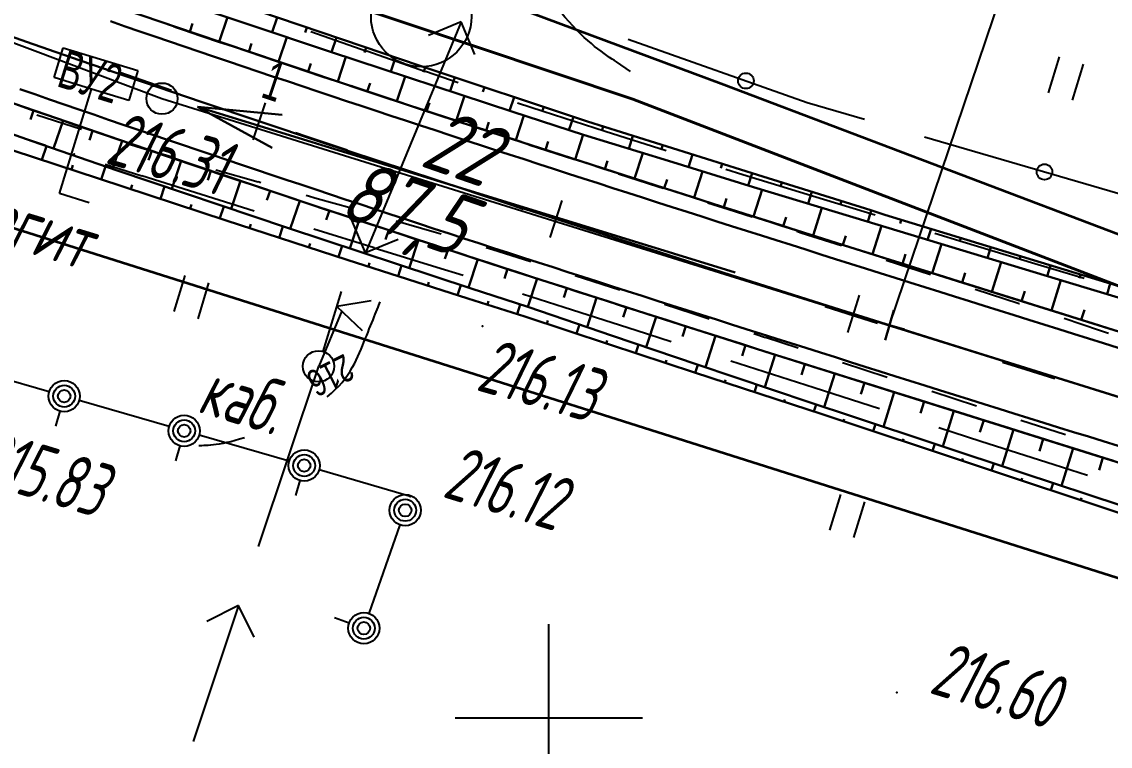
# Model space of a CAD drawing. Header units: millimetres. Extents: x -1799 to 6962, y -1020 to 4121.
# Drawn here: x -1639.4 to -1569.7, y 3876.8 to 3923.2 of the extents above; entities that cross this region are included whole.
import ezdxf
from ezdxf import colors
from ezdxf.entities.mleader import LeaderData, LeaderLine
from ezdxf.math import Vec2, Vec3

# ---------------------------------------------------------------- set-up
doc = ezdxf.new("R2010")
doc.units = ezdxf.units.MM
doc.linetypes.add('CONTI', pattern=[0])
doc.linetypes.add('STROT', pattern=[1.7, 0.5, -1.2])
for name, color, linetype, lineweight in [('10', 1, 'Continuous', 35), ('КОПИЯ_ОСЬ_13_ОТКОСЫ', 7, 'Continuous', 30), ('КОПИЯ_ОСЬ_ГРАНИЦЫ_ПОЛОС', 7, 'Continuous', 30), ('ОСЬ_ВЕРХ_ПОКРЫТИЯ_ГРАНИЦЫ_ПОЛОС', 7, 'Continuous', 30), ('ОСЬ_ВЕРХ_ПОКРЫТИЯ_ОСЬ', 1, 'Continuous', 30), ('Отметки', 5, 'Continuous', 30), ('Уклоны ПЧ', 5, 'Continuous', 30)]:
    doc.layers.add(name, color=color, linetype=linetype, lineweight=lineweight)
for name, color, linetype in [('_Ростелеком', 6, 'Continuous'), ('GOR_BDEFAULT', 212, 'CONTI'), ('NAD_MDEFAULT', 7, 'CONTI'), ('PI_OTDEFAULT', 172, 'CONTI'), ('PI_TTDEFAULT', 5, 'CONTI'), ('PLN_O', 7, 'CONTI'), ('SETKR', 2, 'CONTI'), ('SIT_LDEFAULT', 7, 'CONTI'), ('USLZNDEFAULT', 7, 'CONTI'), ('ZAPSKDEFAULT', 7, 'CONTI'), ('КОПИЯ_ОСЬ_ТАНГЕНСЫ', 1, 'Continuous'), ('невидимые отметк', 4, 'Continuous'), ('ОСЬ_ВЕРХ_ПОКРЫТИЯ_ПИКЕТЫ', 1, 'Continuous'), ('ОСЬ_ВЕРХ_ПОКРЫТИЯ_ТАНГЕНСЫ', 1, 'Continuous'), ('разметка', 7, 'Continuous')]:
    doc.layers.add(name, color=color, linetype=linetype)
doc.styles.add('eskd', font='spds.shx', dxfattribs={"width": 1.2, "oblique": 15})
doc.styles.add('SHRFT', font='TXT', dxfattribs={"width": 3.5})
doc.styles.get("Standard").update_dxf_attribs({"font": 'arial.ttf'})
doc.styles.add('STYLE1', font='romand.shx', dxfattribs={"width": 0.9})
doc.styles.add('ГОСТ', font='', dxfattribs={"oblique": 15, "height": 4})
doc.styles.get('ГОСТ').set_extended_font_data('GOST type A')
doc.linetypes.add('кабель_связи_проект.', pattern='A,10,-1,["/",STYLE1,S=3,R=0,X=0,Y=-1.5],-4.1', length=15.1)

# ---------------------------------------------------------------- blocks, each defined once
blk = doc.blocks.new('BL_333')
at = {"color": 0}
for p, q in [((0, -6), (0, 6)), ((-6, 0), (6, 0))]:
    blk.add_line(p, q, dxfattribs=at)
blk = doc.blocks.new('BL_2011')
at = {"color": 0}
for p, q in [((0, 0), (0, 2.4)), ((1.6, 0), (1.6, 2.4))]:
    blk.add_line(p, q, dxfattribs=at)
blk = doc.blocks.new('BL_4017')
at = {"color": 0}
for p, q in [((0, 1), (0, 5)), ((2, 5), (0, 4)), ((0, 4), (2, 3))]:
    blk.add_line(p, q, dxfattribs=at)
blk.add_circle((0, 0), 1, dxfattribs=at)
blk = doc.blocks.new('BL_13')
at = {"color": 0}
for p, q in [((-2.5, 7), (-2.5, 9)), ((-2.5, 9), (2.5, 9)), ((2.5, 9), (2.5, 7)), ((0, 7), (-2.5, 7)), ((0, 0), (0, 7)), ((2.5, 7), (0, 7)), ((2, 0), (0, 0))]:
    blk.add_line(p, q, dxfattribs=at)
blk = doc.blocks.new('_None')
blk = doc.blocks.new('Крест')
at = {"layer": 'Отметки'}
for points in [[(0, 1), (0, -1)], [(-1, 0), (1, 0)]]:
    blk.add_lwpolyline(points, dxfattribs=at)
blk = doc.blocks.new('Стрелка')
at = {"layer": 'Уклоны ПЧ', "ltscale": 2}
for points in [[(-0.02342005360436872, -0.04794833697465961), (-0.02342005360436872, 17.97170368749525)], [(-0.02342005360436872, -0.04794833697465961), (-0.5784949510263147, 2.621650927669716)], [(-0.02342005360436872, -0.04794833697465961), (0.5316548438175772, 2.621650927669716)]]:
    blk.add_lwpolyline(points, dxfattribs=at)

msp = doc.modelspace()

# ---------------------------------------------------------------- linework, layer by layer
at = {"linetype": 'Continuous'}
msp.add_circle((-1613.824366572391, 3923.510541275528), 3.213048864883604, dxfattribs=at)
at = {"layer": '10'}
for points in [[(-1663.636625153935, 3941.522183521104), (-1663.636625153935, 3941.522183521104), (-1660.504035623444, 3940.703480734875), (-1623.014035623686, 3929.81348073521), (-1594.45403562363, 3919.163480734837), (-1520.484035623425, 3891.126014574816), (-1408.554035623723, 3857.403480735061), (-1310.614035623314, 3827.993480734912), (-1310.614035623314, 3827.693480735098), (-1200.334035623519, 3792.743480734912), (-1162.754035623444, 3776.953480734875)], [(-804.504035623444, 3662.403480735061), (-824.5340356237048, 3666.023480735173), (-948.4240356233695, 3671.803480735433), (-975.8940356235744, 3675.363480735024), (-1007.464035623407, 3684.893480735284), (-1045.044035623481, 3689.693480735098), (-1091.514035623686, 3701.643480735284), (-1136.714035623407, 3726.003480734688), (-1145.914035623593, 3731.613480735024), (-1190.934035623612, 3759.81348073521), (-1203.524035623463, 3777.133480735508), (-1281.424035623369, 3800.433480735322), (-1370.854035623537, 3827.173480734614), (-1423.974035623649, 3843.233480735135), (-1467.20403562363, 3856.303480735433), (-1517.944035623388, 3871.633480735508), (-1536.604035623537, 3877.273480735173), (-1560.794035623481, 3884.923480734614), (-1568.404035623351, 3887.323480734986), (-1611.244035623668, 3900.8734807348), (-1670.724533441118, 3919.71056948175)]]:
    msp.add_lwpolyline(points, dxfattribs=at)
at = {"layer": '_Ростелеком', "linetype": 'кабель_связи_проект.', "lineweight": 40, "ltscale": 0.25}
msp.add_lwpolyline([(-1657.508299623549, 3939.309212735307), (-1658.166559841649, 3937.633192245302), (-1600.278279218406, 3918.21813336612), (-1339.90307447779, 3818.219484850218), (-1287.499567368408, 3802.76526898091), (-1263.755260603901, 3795.430219643203), (-1223.530477714949, 3781.706089482096), (-1196.627684615718, 3769.679823335645), (-1196.627684615718, 3769.679823335645), (-1140.230327299932, 3729.428283091088), (-1091.099603466128, 3703.07820017488), (-1044.780343006647, 3690.316537799698), (-948.5302202035, 3678.474030340475), (-823.7066648495584, 3672.227009011817)], dxfattribs=at)
at = {"layer": 'GOR_BDEFAULT', "color": 212, "elevation": 216, "flags": 128}
for points in [[(-1600.428299623591, 3919.999215735507), (-1601.318299623605, 3920.609215734911), (-1601.448299623551, 3920.699212734972), (-1601.598299623574, 3920.789216734854), (-1601.758299623549, 3920.899216735189), (-1601.928299623591, 3921.01921173503), (-1602.118299623593, 3921.149216735189), (-1602.308299623595, 3921.289216734854), (-1602.508299623549, 3921.439217735467), (-1602.71829962357, 3921.599213735585), (-1602.928299623591, 3921.779213735287), (-1603.158299623572, 3921.969216735487), (-1603.388299623553, 3922.179215735209), (-1603.618299623593, 3922.409211734695), (-1603.868299623593, 3922.649216735189), (-1604.108299623584, 3922.909211734695), (-1604.358299623584, 3923.179215735209), (-1604.618299623593, 3923.479210735683), (-1604.878299623602, 3923.789216734854), (-1605.148299623563, 3924.129212735606), (-1605.428299623591, 3924.489212735009), (-1605.71829962357, 3924.859215734911), (-1606.028299623567, 3925.259217735765), (-1606.368299623593, 3925.679215735209), (-1606.71829962357, 3926.129212735606), (-1607.098299623574, 3926.599213735585), (-1607.508299623549, 3927.099213735585), (-1607.948299623551, 3927.619217735169), (-1608.418299623581, 3928.169213734952), (-1608.928299623591, 3928.739212735009), (-1609.46829962357, 3929.339211735328), (-1610.058299623595, 3929.979210735683)], [(-1619.838299623565, 3899.179215735209), (-1619.568299623605, 3899.409211734695), (-1619.328299623556, 3899.639214735863), (-1619.098299623574, 3899.869217735169), (-1618.898299623563, 3900.099213735585), (-1618.70829962356, 3900.339211735328), (-1618.538299623577, 3900.569214735565), (-1618.378299623602, 3900.809212735307), (-1618.238299623588, 3901.049218735111), (-1618.108299623584, 3901.279213735287), (-1617.988299623588, 3901.51921173503), (-1617.878299623602, 3901.749215735507), (-1617.778299623567, 3901.989212735009), (-1617.678299623591, 3902.219216735487), (-1617.588299623565, 3902.439217735467), (-1617.498299623598, 3902.669213734952), (-1617.408299623572, 3902.889214735863), (-1617.318299623605, 3903.109215734911), (-1617.228299623579, 3903.319214735565), (-1617.148299623563, 3903.529213735287), (-1617.068299623605, 3903.729210735683), (-1616.988299623588, 3903.919213734952), (-1616.908299623572, 3904.109215734911), (-1616.838299623565, 3904.289216734854), (-1616.768299623558, 3904.45921473523), (-1616.70829962356, 3904.619217735169), (-1616.648299623563, 3904.76921173503), (-1616.588299623565, 3904.909211734695), (-1616.538299623577, 3905.039216734854), (-1616.488299623588, 3905.149216735189), (-1616.448299623551, 3905.259217735765)], [(-1628.068299623605, 3896.069214735565), (-1627.978299623579, 3896.069214735565), (-1627.868299623593, 3896.069214735565), (-1627.748299623598, 3896.079216734891), (-1627.618299623593, 3896.079216734891), (-1627.46829962357, 3896.089211735328), (-1627.308299623595, 3896.109215734911), (-1627.138299623553, 3896.129212735606), (-1626.948299623551, 3896.149216735189), (-1626.738299623588, 3896.179215735209), (-1626.518299623558, 3896.219216735487), (-1626.278299623567, 3896.26921173503), (-1626.018299623558, 3896.329216734891), (-1625.748299623598, 3896.399216735189), (-1625.45829962356, 3896.479210735683), (-1625.148299623563, 3896.579216734891)]]:
    msp.add_lwpolyline(points, dxfattribs=at)
at = {"layer": 'PI_TTDEFAULT', "color": 5}
for p in [(-1636.058299623595, 3914.70921473523, 216.306), (-1609.908299623572, 3903.699212734972, 216.127), (-1614.538299623577, 3892.809212735307, 216.122), (-1583.368299623593, 3880.259217735765, 216.599)]:
    msp.add_point(p, dxfattribs=at)
at = {"layer": 'PLN_O'}
for p, q in [((-1600.578299623556, 3922.059212735307), (-1589.108299623584, 3918.01921173503)), ((-1589.108299623584, 3918.009217735765), (-1585.428299623591, 3916.939217735467)), ((-1581.588299623565, 3915.809212735307), (-1566.228299623579, 3911.339211735328))]:
    msp.add_line(p, q, dxfattribs=at)
for centre in [(-1593.028299623567, 3919.399216735189), (-1573.908299623572, 3913.569214735565)]:
    msp.add_circle(centre, 0.5, dxfattribs=at)
at = {"layer": 'SIT_LDEFAULT', "color": 7}
for p, q in [((-1629.488299623588, 3922.799218735111), (-1629.668299623581, 3922.859215734911)), ((-1626.838299623565, 3921.919213734952), (-1629.488299623588, 3922.799218735111)), ((-1617.308299623595, 3921.279213735287), (-1620.898299623563, 3922.539216734854)), ((-1611.268299623558, 3923.169213734952), (-1617.388299623553, 3908.389214735863)), ((-1611.268299623558, 3923.169213734952), (-1613.358299623584, 3922.299218735111)), ((-1610.398299623563, 3921.079216734891), (-1611.268299623558, 3923.169213734952)), ((-1613.548299623586, 3919.979210735683), (-1617.308299623595, 3921.289216734854)), ((-1621.96829962357, 3920.289216734854), (-1623.978299623579, 3920.95921473523)), ((-1621.138299623553, 3920.01921173503), (-1621.96829962357, 3920.299218735111)), ((-1611.448299623551, 3919.26921173503), (-1613.548299623586, 3919.989212735009)), ((-1618.20829962356, 3919.039216734854), (-1618.288299623577, 3919.069214735565)), ((-1615.448299623551, 3918.109215734911), (-1618.20829962356, 3919.029213735287)), ((-1606.008299623549, 3917.439217735467), (-1607.648299623563, 3917.979210735683)), ((-1638.4382996236, 3917.229210735683), (-1635.588299623565, 3916.299218735111)), ((-1610.6882996236, 3916.529213735287), (-1612.598299623574, 3917.169213734952)), ((-1602.038299623577, 3916.159211734695), (-1606.008299623549, 3917.439217735467)), ((-1609.748299623598, 3916.229210735683), (-1610.6882996236, 3916.539216734854)), ((-1640.608299623584, 3916.169213734952), (-1637.878299623602, 3915.289216734854)), ((-1598.138299623553, 3914.929215735209), (-1602.038299623577, 3916.159211734695)), ((-1632.71829962357, 3915.409211734695), (-1631.768299623558, 3915.119217735169)), ((-1631.768299623558, 3915.119217735169), (-1629.848299623574, 3914.549218735111)), ((-1604.058299623595, 3914.359215734911), (-1606.908299623572, 3915.289216734854)), ((-1634.068299623605, 3914.069214735565), (-1631.728299623579, 3913.329216734891)), ((-1626.96829962357, 3913.70921473523), (-1624.258299623549, 3912.939217735467)), ((-1593.21829962357, 3913.389214735863), (-1594.318299623605, 3913.729210735683)), ((-1631.728299623579, 3913.339211735328), (-1626.768299623558, 3911.789216734854)), ((-1624.258299623549, 3912.949212734972), (-1624.088299623565, 3912.899216735189)), ((-1598.678299623591, 3912.619217735169), (-1601.198299623551, 3913.429215735209)), ((-1588.548299623586, 3911.949212734972), (-1593.21829962357, 3913.389214735863)), ((-1621.198299623551, 3912.079216734891), (-1620.498299623598, 3911.879212735606)), ((-1598.338299623565, 3912.509217735765), (-1598.678299623591, 3912.619217735169)), ((-1626.768299623558, 3911.789216734854), (-1624.528299623567, 3911.089211735328)), ((-1620.498299623598, 3911.879212735606), (-1618.308299623595, 3911.26921173503)), ((-1594.168299623581, 3911.159211734695), (-1595.478299623579, 3911.579216734891)), ((-1584.758299623549, 3910.799218735111), (-1588.548299623586, 3911.95921473523)), ((-1592.638299623553, 3910.669213734952), (-1594.168299623581, 3911.159211734695)), ((-1617.388299623553, 3908.389214735863), (-1618.258299623549, 3910.479210735683)), ((-1615.428299623591, 3910.439217735467), (-1612.988299623588, 3909.739212735009)), ((-1620.70829962356, 3909.919213734952), (-1616.838299623565, 3908.729210735683)), ((-1612.988299623588, 3909.729210735683), (-1612.548299623586, 3909.599213735585)), ((-1589.498299623598, 3909.659211734695), (-1589.778299623567, 3909.749215735507)), ((-1586.918299623581, 3908.829216734891), (-1589.498299623598, 3909.659211734695)), ((-1579.108299623584, 3909.069214735565), (-1580.9382996236, 3909.629212735606)), ((-1615.298299623586, 3909.249215735507), (-1617.388299623553, 3908.389214735863)), ((-1616.838299623565, 3908.719216735487), (-1612.818299623605, 3907.479210735683)), ((-1609.668299623581, 3908.739212735009), (-1609.248299623598, 3908.609215734911)), ((-1609.248299623598, 3908.609215734911), (-1606.808299623595, 3907.839211735328)), ((-1574.518299623558, 3907.679215735209), (-1579.108299623584, 3909.069214735565)), ((-1581.20829962356, 3906.979210735683), (-1584.058299623595, 3907.899216735189)), ((-1612.818299623605, 3907.479210735683), (-1611.148299623563, 3906.969216735487)), ((-1571.358299623584, 3906.749215735507), (-1574.518299623558, 3907.689217735467)), ((-1603.95829962356, 3906.939217735467), (-1601.098299623574, 3906.029213735287)), ((-1607.338299623565, 3905.76921173503), (-1604.678299623591, 3904.919213734952)), ((-1575.528299623567, 3905.129212735606), (-1578.358299623584, 3906.049218735111)), ((-1598.238299623588, 3905.099213735585), (-1596.478299623579, 3904.529213735287)), ((-1575.508299623549, 3905.119217735169), (-1575.528299623567, 3905.129212735606)), ((-1618.918299623581, 3904.689217735467), (-1620.388299623553, 3901.129212735606)), ((-1604.678299623591, 3904.919213734952), (-1600.068299623605, 3903.439217735467)), ((-1596.478299623579, 3904.529213735287), (-1595.388299623553, 3904.169213734952)), ((-1570.378299623602, 3903.429215735209), (-1572.658299623572, 3904.179215735209)), ((-1600.068299623605, 3903.439217735467), (-1597.808299623595, 3902.719216735487)), ((-1592.528299623567, 3903.229210735683), (-1591.768299623558, 3902.979210735683)), ((-1591.768299623558, 3902.989212735009), (-1589.6882996236, 3902.309212735307)), ((-1569.808299623595, 3903.239212735009), (-1570.378299623602, 3903.429215735209)), ((-1620.398299623563, 3901.129212735606), (-1624.258299623549, 3889.609215734911)), ((-1593.998299623598, 3901.489212735009), (-1588.658299623572, 3899.76921173503)), ((-1586.838299623565, 3901.369217735169), (-1583.988299623588, 3900.439217735467)), ((-1637.648299623563, 3899.499215735507), (-1641.308299623595, 3900.549218735111)), ((-1588.658299623572, 3899.779213735287), (-1584.478299623579, 3898.439217735467)), ((-1581.118299623593, 3899.529213735287), (-1578.268299623558, 3898.609215734911)), ((-1629.96829962357, 3897.279213735287), (-1635.728299623579, 3898.949212734972)), ((-1636.96829962357, 3898.259217735765), (-1637.248299623598, 3897.299218735111)), ((-1575.418299623581, 3897.679215735209), (-1572.558299623595, 3896.76921173503)), ((-1622.278299623567, 3895.059212735307), (-1628.038299623577, 3896.719216735487)), ((-1580.668299623581, 3897.219216735487), (-1577.978299623579, 3896.349213735585)), ((-1629.278299623567, 3896.039216734854), (-1629.558299623595, 3895.079216734891)), ((-1577.978299623579, 3896.349213735585), (-1573.288299623577, 3894.849213735585)), ((-1573.288299623577, 3894.849213735585), (-1571.148299623563, 3894.159211734695)), ((-1614.598299623574, 3892.829216734891), (-1620.358299623584, 3894.499215735507)), ((-1621.598299623574, 3893.819214735565), (-1621.878299623602, 3892.859215734911)), ((-1617.168299623581, 3885.309212735307), (-1615.178299623591, 3890.979210735683)), ((-1625.528299623567, 3885.819214735565), (-1628.4382996236, 3877.119217735169)), ((-1625.528299623567, 3885.819214735565), (-1627.558299623595, 3884.809212735307)), ((-1624.518299623558, 3883.789216734854), (-1625.528299623567, 3885.819214735565)), ((-1618.4382996236, 3884.699212734972), (-1619.388299623553, 3885.029213735287))]:
    msp.add_line(p, q, dxfattribs=at)
for centre, radius in [((-1636.6882996236, 3899.219216735487), 1), ((-1636.6882996236, 3899.219216735487), 0.7000000000000002), ((-1636.6882996236, 3899.219216735487), 0.4), ((-1629.008299623549, 3896.999215735507), 1), ((-1629.008299623549, 3896.999215735507), 0.7000000000000002), ((-1629.008299623549, 3896.999215735507), 0.4), ((-1621.318299623605, 3894.779213735287), 1), ((-1621.318299623605, 3894.779213735287), 0.7000000000000002), ((-1621.318299623605, 3894.779213735287), 0.4), ((-1614.848299623574, 3891.919213734952), 1), ((-1614.848299623574, 3891.919213734952), 0.7000000000000002), ((-1614.848299623574, 3891.919213734952), 0.4), ((-1617.498299623598, 3884.369217735169), 1), ((-1617.498299623598, 3884.369217735169), 0.7000000000000002), ((-1617.498299623598, 3884.369217735169), 0.4)]:
    msp.add_circle(centre, radius, dxfattribs=at)
at = {"layer": 'КОПИЯ_ОСЬ_13_ОТКОСЫ'}
for points in [[(-1664.692900195098, 3938.384262145882), (-1664.692900195098, 3938.384262145882), (-1664.692900195098, 3938.384262145882), (-1664.692900195098, 3938.384262145882), (-1641.220714552115, 3928.635192860303), (-1641.220714552115, 3928.635192860303), (-1641.220714552115, 3928.635192860303), (-1641.220714552115, 3928.635192860303), (-1641.220714552115, 3928.635192860303), (-1641.220714552115, 3928.635192860303), (-1635.850109083365, 3926.760215748486), (-1630.471019727896, 3924.909721363721), (-1619.642810804557, 3921.25909422749), (-1607.948589307975, 3917.412740696606), (-1603.442005140494, 3915.952947605786), (-1597.994869215201, 3914.271326054272), (-1592.542293531607, 3912.601549137768), (-1585.264629347037, 3910.390520085034), (-1572.515575391959, 3906.537950504956), (-1565.222698194693, 3904.345907200513)], [(-1664.692900195098, 3938.384262145882), (-1664.692900195098, 3938.384262145882), (-1664.692900195098, 3938.384262145882), (-1641.220711071006, 3928.635192127352), (-1641.220711071006, 3928.635192127352), (-1635.850107509605, 3926.760215492372), (-1630.471018154136, 3924.909721107607), (-1619.642807323447, 3921.259094448214), (-1607.94859345626, 3917.412741871004), (-1603.442005474082, 3915.952948780184), (-1597.994869548789, 3914.27132722867), (-1592.542290050498, 3912.601546497469), (-1585.264625865928, 3910.390521259432), (-1572.515579540244, 3906.537951679354), (-1565.222694713584, 3904.345906467562), (-1555.64919312667, 3901.457148761873), (-1546.084358531944, 3898.539813251619), (-1526.962936717979, 3892.676421375399), (-1520.385575315848, 3890.360737282236), (-1498.269979254566, 3883.900522493211), (-1479.160523188117, 3878.001814552036)], [(-1640.040687039631, 3929.374731083785), (-1635.500618297569, 3927.767140598421), (-1630.134306270591, 3925.894460411196), (-1626.550417263023, 3924.658066959505), (-1622.962276775352, 3923.430937023287), (-1617.537941295615, 3921.590303630953), (-1613.950710613242, 3920.382046909456), (-1603.168461162559, 3916.799868793611), (-1597.735504467002, 3915.081088276033), (-1592.296661693565, 3913.374007434969), (-1585.036705333701, 3911.113043995028), (-1584.128616649619, 3910.83145639432), (-1574.124237377158, 3907.770016880159), (-1545.885322887412, 3899.178519458895), (-1520.484035623425, 3891.043480734726), (-1507.678467113486, 3887.336215229158), (-1488.448433148287, 3881.415341118735)], [(-1669.451757952096, 3923.627280392137), (-1669.451757952096, 3923.627280392137), (-1669.451757952096, 3923.627280392137), (-1669.451757952096, 3923.627280392137), (-1669.451757952096, 3923.627280392137), (-1644.151313501314, 3917.431178387639), (-1638.731849389986, 3915.537522610662), (-1633.303924280122, 3913.668275174138), (-1622.394248681978, 3909.985440548894), (-1610.625999170259, 3906.108628567693), (-1607.00172396274, 3904.93155413532), (-1601.578574853853, 3903.082673367498), (-1596.152900415376, 3901.246629055974), (-1588.915923791841, 3898.815522488591), (-1586.200881677583, 3897.910180386541), (-1575.338744836763, 3894.310490902898), (-1569.003493982271, 3892.21964007282), (-1540.471969324068, 3882.941697415349), (-1511.903457361177, 3873.778268155095), (-1502.351394372896, 3870.81863528156), (-1483.229110437349, 3864.957856472966)], [(-1626.757778150748, 3921.895494450268), (-1626.226848585318, 3923.478841770825)], [(-1623.041168529502, 3923.457916469698), (-1623.364090282432, 3922.51368925107)], [(-1628.653156263541, 3922.53385733479), (-1628.473461134146, 3923.056884754834)], [(-1621.147297222129, 3922.815061779146), (-1621.254188854209, 3922.500063152437)], [(-1622.965305311393, 3920.623817433057), (-1622.436466200064, 3922.200948704419)], [(-1619.2533648796, 3922.172395916109), (-1619.571262676231, 3921.235562534456)], [(-1624.861537916373, 3921.259656895337), (-1624.684566480826, 3921.787437428174)], [(-1617.359299022666, 3921.530132503633), (-1617.464557964317, 3921.21761629117)], [(-1621.069065077018, 3919.987977970776), (-1620.892787916373, 3920.513689030347)], [(-1619.172832472037, 3919.352136601147), (-1618.643604261588, 3920.930444706616)], [(-1615.46392472457, 3920.891730518465), (-1615.76931031417, 3919.985059948091)], [(-1613.568020183555, 3920.254907817965), (-1613.668567974082, 3919.952265949373)], [(-1617.276287061881, 3918.717226017651), (-1617.102382642935, 3919.244161595044)], [(-1615.37705610485, 3918.090398777661), (-1614.851383192252, 3919.68314551228)], [(-1611.670029003135, 3919.624338359957), (-1611.96580918502, 3918.734047145967)], [(-1642.687924493939, 3918.915540434805), (-1639.919601615131, 3917.945707925049), (-1631.789505179584, 3915.149239190308), (-1620.89121263808, 3911.487255700317), (-1608.225509818256, 3907.335892327515), (-1603.690185721576, 3905.87210143396), (-1598.23960893935, 3904.126209862915), (-1591.877594168842, 3902.104225762573), (-1583.69451921767, 3899.52374709436), (-1570.962066825092, 3895.539349206177), (-1347.280853446186, 3825.834572442261), (-1335.879333670795, 3822.330040581909), (-1324.458435233295, 3818.889114983765), (-1287.204132254779, 3807.816902764526)], [(-1611.576801283072, 3916.842195500073), (-1611.055423719596, 3918.43461035603)], [(-1609.772034008018, 3918.993768901949), (-1609.870624858848, 3918.697005481844)], [(-1607.874039012901, 3918.363199443941), (-1608.16604645919, 3917.484264583712)], [(-1613.477512342643, 3917.464509953198), (-1613.303554517935, 3917.995836247143)], [(-1605.976044017783, 3917.732629985933), (-1606.073379833213, 3917.43965169919)], [(-1644.151313956439, 3917.431179650513), (-1638.731849845111, 3915.537521966186), (-1633.303924735248, 3913.668276437012), (-1622.394249137104, 3909.985439904419), (-1610.625999625385, 3906.108627923218), (-1607.001716788471, 3904.931553490845), (-1601.578575308979, 3903.082672723022), (-1596.152900870502, 3901.246632226196), (-1588.915924246967, 3898.815521844116), (-1586.200882132709, 3897.910179742065), (-1575.338745291889, 3894.310490258423), (-1569.003494437397, 3892.219639428345), (-1540.471969779193, 3882.941700585571), (-1511.903457816303, 3873.77826751062), (-1502.351394828022, 3870.818634637085), (-1483.229110892475, 3864.957855828491), (-1473.659118827045, 3862.056259759155), (-1454.510009940326, 3856.281662591186), (-1435.413879569232, 3850.337120660034), (-1397.202270682514, 3838.510094292847), (-1348.108947928607, 3823.169106133667), (-1336.694671805561, 3819.650688775268), (-1325.260986502826, 3816.195961602417), (-1301.526367362201, 3809.119957574097)], [(-1638.650932486713, 3917.509329446045), (-1638.855186637104, 3916.915506966797)], [(-1607.774105055045, 3915.60143469685), (-1607.258518202018, 3917.189210880932)], [(-1604.078049022666, 3917.102060527925), (-1604.360927898399, 3916.25060960782)], [(-1644.375064752201, 3916.441041381483), (-1639.949065881685, 3914.948947247502), (-1634.496024805025, 3913.138266858098), (-1626.308608728365, 3910.467042263982), (-1618.576423364595, 3907.95193606281), (-1610.832824426607, 3905.472188290593), (-1607.199035364107, 3904.320626553533), (-1601.759589868501, 3902.517525967595), (-1596.318000513033, 3900.727391537664), (-1589.060348230318, 3898.357667263982), (-1588.153030115083, 3898.062642392156), (-1578.19686861606, 3894.752259549138), (-1569.147262292818, 3891.758530911443), (-1550.188262659029, 3885.37043505573), (-1531.127227502779, 3879.313241299626), (-1511.997466760591, 3873.476579007146), (-1492.944472986177, 3867.393601712224), (-1473.823043542818, 3861.530213650701)], [(-1636.759681876361, 3916.858807213989), (-1637.375679190814, 3915.067928918091)], [(-1609.676082594107, 3916.219881046948), (-1609.50229261608, 3916.750688542065)], [(-1602.175442058555, 3916.485715122347), (-1602.265652019492, 3916.200574131136)], [(-1634.86843126601, 3916.208283074585), (-1635.073768790424, 3915.611324914184)], [(-1632.977188285053, 3915.557760842529), (-1633.593086417377, 3913.767166741577)], [(-1603.968959791373, 3914.368185032544), (-1603.457004530143, 3915.957807530102)], [(-1600.268593151084, 3915.88246080411), (-1600.530632335654, 3915.054160328035)], [(-1638.124885278658, 3914.340155896184), (-1637.830283838228, 3915.22515040302)], [(-1631.084228690326, 3914.912258752075), (-1631.285270865619, 3914.313946374145)], [(-1605.871875745963, 3914.983739842114), (-1605.700016004752, 3915.512998570141)], [(-1598.361740428916, 3915.279206485872), (-1598.449085552207, 3915.003106327181)], [(-1629.188392813861, 3914.275229104248), (-1629.790832694232, 3912.482342370239)], [(-1602.065258009146, 3913.755075443921), (-1601.894603712271, 3914.284948338208)], [(-1600.161548597525, 3913.141965855298), (-1599.634777052115, 3914.77759360188)], [(-1596.453972179404, 3914.678857059603), (-1596.705787975303, 3913.876563282137)], [(-1636.226768213228, 3913.709969815251), (-1636.129035669283, 3914.005122479436)], [(-1634.327491479829, 3913.083279904363), (-1634.05299349399, 3913.924613293645)], [(-1627.292556937397, 3913.638199456421), (-1627.493370230854, 3913.04057181665)], [(-1596.351848585318, 3911.922895420727), (-1595.814823133658, 3913.603715885815)], [(-1594.545757610313, 3914.079926700716), (-1594.629696208945, 3913.812495441561)], [(-1592.637543041221, 3913.480998249178), (-1592.881019908897, 3912.705277652864)], [(-1632.426124292329, 3912.462941464421), (-1632.334624963716, 3912.743386563298)], [(-1625.396721060932, 3913.001171715942), (-1626.000946219623, 3911.202973015991)], [(-1598.256969434928, 3912.531579960522), (-1598.082645399283, 3913.077196110425)], [(-1590.728241283408, 3912.885552616243), (-1590.808822948447, 3912.626799793367)], [(-1630.524764734224, 3911.842604931829), (-1630.263938623384, 3912.642051037786)], [(-1623.500885184467, 3912.364143975464), (-1623.702293570697, 3911.764744408813)], [(-1592.540607435416, 3910.708642948804), (-1591.993198377799, 3912.434728611645)], [(-1588.818695384971, 3912.290866108065), (-1589.052162487022, 3911.541211338167)], [(-1628.623397546724, 3911.222264584539), (-1628.53646059604, 3911.488747891423)], [(-1626.722037988618, 3910.601926144597), (-1626.473853784517, 3911.362614926335)], [(-1621.605049308002, 3911.727112420288), (-1622.210609610736, 3909.924942620483)], [(-1594.446720106314, 3911.314207066235), (-1594.267711622428, 3911.874483097729)], [(-1586.909157115928, 3911.696179599886), (-1586.986976940147, 3911.446294040804)], [(-1619.706291373432, 3911.098881371704), (-1619.903679068744, 3910.496674187866)], [(-1590.634181959342, 3910.104040135083), (-1590.451709730338, 3910.679403294263)], [(-1588.727748853873, 3909.499441136059), (-1588.165645582389, 3911.271879185376)], [(-1584.999603588096, 3911.101536960726), (-1585.223892528526, 3910.378213138704)], [(-1624.821136194185, 3909.980164822576), (-1624.738280969575, 3910.233685788152)], [(-1622.919746118501, 3909.359910305974), (-1622.684211450533, 3910.08332568073)], [(-1617.805778678119, 3910.475960381714), (-1618.398040946186, 3908.668972619263)], [(-1584.913082105826, 3908.296003330884), (-1584.341503126334, 3910.111566532788)], [(-1583.088142711631, 3910.513060779695), (-1583.162010509483, 3910.27167627347)], [(-1615.905258353412, 3909.853039391724), (-1616.102684195697, 3909.250710137573)], [(-1586.820781690787, 3908.896585453686), (-1586.634654981803, 3909.48779105061)], [(-1581.175682384483, 3909.92782899869), (-1581.392181713096, 3909.220326633577)], [(-1579.263222057334, 3909.342597217684), (-1579.335388500205, 3909.10676309598)], [(-1621.017661767915, 3908.741795834539), (-1620.939422326997, 3908.983022030828)], [(-1619.114883142427, 3908.125817593572), (-1618.887313562349, 3908.830151852605)], [(-1614.004738028705, 3909.230118401733), (-1614.598877127826, 3907.417412408081)], [(-1612.104225333393, 3908.607197411743), (-1612.302269156635, 3908.00296080896)], [(-1581.097682935904, 3907.094839085278), (-1580.512248975943, 3908.954423893628)], [(-1577.350761730186, 3908.757365436678), (-1577.563164073936, 3908.063254566317)], [(-1610.203705008686, 3907.984276421753), (-1610.799713309467, 3906.165856011597)], [(-1583.005382520865, 3907.695421208081), (-1582.814861280631, 3908.300607670483)], [(-1575.438301403037, 3908.172133655672), (-1575.509102184287, 3907.940762729769)], [(-1617.211410242036, 3907.511983212468), (-1617.135818201021, 3907.746842679021)], [(-1615.307250696138, 3906.900285061834), (-1615.08961458774, 3907.579076107976)], [(-1608.303184683979, 3907.361355431763), (-1608.501854117572, 3906.755215295044)], [(-1577.2808646986, 3905.898256291089), (-1576.686977369498, 3907.798486698804)], [(-1573.525543529502, 3907.587868900423), (-1573.733047801963, 3906.905850620394)], [(-1613.402404504732, 3906.290726956365), (-1613.330115991548, 3906.517072018621)], [(-1606.399978812397, 3906.74669707605), (-1606.98740404433, 3904.926670678345)], [(-1579.189800245475, 3906.494863499341), (-1578.995952589225, 3907.115129460034)], [(-1573.46297834606, 3904.705038059888), (-1572.857814771842, 3906.641366947827)], [(-1571.612144786826, 3907.005728931551), (-1571.681305248252, 3906.778388233309)], [(-1611.496871667818, 3905.683312710759), (-1611.291785913423, 3906.327958401677)], [(-1604.496658499897, 3906.132393487183), (-1604.692466910541, 3905.525719292847)], [(-1575.371913892935, 3905.301649082837), (-1575.173961622428, 3905.93505667561)], [(-1569.698738414756, 3906.423588962679), (-1569.902870494834, 3905.752640934114)], [(-1609.590514856294, 3905.078496273992), (-1609.522391992525, 3905.293458279607)], [(-1607.683959680513, 3904.474301632878), (-1607.488914209322, 3905.089780148503)], [(-1602.592559989154, 3905.520516045776), (-1603.196724112689, 3903.634338982788)], [(-1600.687881644428, 3904.91042388269), (-1600.889274771869, 3904.281696923462)], [(-1571.554042799185, 3904.108430851636), (-1571.352321607779, 3904.753873814282)], [(-1605.783477502779, 3903.851388272283), (-1605.715758996919, 3904.055672940251)], [(-1603.885062890962, 3903.222089108464), (-1603.69239016147, 3903.803323086736)], [(-1598.783210929096, 3904.300331719604), (-1599.408462699115, 3902.348309167114)], [(-1596.877548392475, 3903.693318017212), (-1597.084495719135, 3903.04217589685)], [(-1594.971496756732, 3903.087536462036), (-1595.614105399311, 3901.065632470337)], [(-1601.986648279146, 3902.592789944646), (-1601.922424035982, 3902.78653460407)], [(-1600.086974817232, 3901.96728258991), (-1599.906219201997, 3902.516747769353)], [(-1593.065452750385, 3902.48175490686), (-1593.27964800185, 3901.807785638061)], [(-1591.158889945209, 3901.877586968628), (-1591.817154105365, 3899.790131219116)], [(-1598.187141138033, 3901.342286404607), (-1598.126884180025, 3901.525441464421)], [(-1596.28728457065, 3900.717358883855), (-1596.118262964204, 3901.234998044011)], [(-1589.25148027724, 3901.276100762573), (-1589.470901663959, 3900.580280907837)], [(-1594.386062341646, 3900.096585568425), (-1594.329719263033, 3900.269131955144)], [(-1587.344070609272, 3900.674610741821), (-1588.024093802631, 3898.51813948938)], [(-1592.484847742036, 3899.475812252996), (-1592.326354700044, 3899.961186703679)], [(-1585.436660941303, 3900.073120721069), (-1585.663330252826, 3899.354298241821)], [(-1590.583617883638, 3898.855035122869), (-1590.530791955904, 3899.016827877996)], [(-1583.529129203022, 3899.471996911255), (-1584.222992118061, 3897.254711755005)], [(-1581.620407279193, 3898.874691613403), (-1581.851700003803, 3898.135597832886)], [(-1588.682250696138, 3898.234723385808), (-1588.534728723482, 3898.688412961003)], [(-1579.711685355365, 3898.277390130249), (-1580.425537284076, 3895.996243127075)], [(-1586.783248620943, 3897.607198056218), (-1586.733077722505, 3897.758099850652)], [(-1584.885406213716, 3896.976174649236), (-1584.73625155063, 3897.42480212116)], [(-1577.802963431537, 3897.680088647095), (-1578.040908988178, 3896.919705041138)], [(-1575.894241507709, 3897.082783349243), (-1576.628067191303, 3894.737770684448)], [(-1582.98756380649, 3896.345147427556), (-1582.937850671724, 3896.494691189763)], [(-1581.089721399263, 3895.714124020574), (-1580.939315515474, 3896.166508969304)], [(-1573.985519583881, 3896.485481866089), (-1574.230117972553, 3895.70381224939)], [(-1572.076782401264, 3895.888180382934), (-1572.829635794818, 3893.482399590698)], [(-1579.191878992036, 3895.083100613591), (-1579.141738611177, 3895.233891781804)], [(-1577.293594079927, 3894.45344286823), (-1577.143066125825, 3894.908440884587)], [(-1570.167770560443, 3895.291821130005), (-1570.417755301654, 3894.489597924438)], [(-1575.39479036899, 3893.825295742986), (-1575.344619470552, 3893.976960476873)], [(-1573.495986658052, 3893.197148617742), (-1573.345321374849, 3893.652592953679)], [(-1571.597198205904, 3892.569001492498), (-1571.54696627231, 3892.720814999578)]]:
    msp.add_lwpolyline(points, dxfattribs=at)
at = {"layer": 'КОПИЯ_ОСЬ_ГРАНИЦЫ_ПОЛОС'}
for points in [[(-1630.570448329372, 3923.186096630444), (-1629.627858712736, 3922.864552888473), (-1628.684998562783, 3922.543679401663), (-1627.741871550903, 3922.223466986244), (-1626.79848132852, 3921.903906445404), (-1625.854831527764, 3921.584988578607), (-1624.910925761875, 3921.266704172281), (-1623.96676762503, 3920.949044010055), (-1623.022360693014, 3920.631998864387), (-1622.077708523391, 3920.315559501213), (-1621.132814655683, 3919.999716676225), (-1620.18768261148, 3919.684461146978), (-1619.242315895352, 3919.369783648674), (-1618.296717994343, 3919.055674921175), (-1617.350892378561, 3918.742125693162), (-1616.404842501905, 3918.429126688664), (-1615.458571801448, 3918.1166686196), (-1614.512083698404, 3917.804742193234), (-1613.565381598039, 3917.493338116829), (-1612.61846889019, 3917.182447078091), (-1611.671348949449, 3916.872059769382), (-1610.724025135356, 3916.562166875613), (-1609.776500792583, 3916.252759066795), (-1608.828779251684, 3915.943827018526), (-1607.880863828866, 3915.635361389642), (-1606.932757826338, 3915.327352841769), (-1605.98446453289, 3915.019792024431), (-1605.03598722378, 3914.712669584354), (-1604.08732916149, 3914.405976165471), (-1603.138493595403, 3914.09970240054), (-1602.189483762622, 3913.793838918594), (-1601.240302887882, 3913.488376344939), (-1600.29095418404, 3913.183305298363), (-1599.34144085214, 3912.878616396722), (-1598.391766082079, 3912.574300244835), (-1597.44193305246, 3912.270347448451), (-1596.49194493106, 3911.966748609592), (-1595.541804875093, 3911.663494320971), (-1594.591516031671, 3911.360575174366), (-1593.641081537577, 3911.057981753175), (-1592.690504520075, 3910.755704639864), (-1591.739788097088, 3910.453734415037), (-1590.788935377166, 3910.152061646258), (-1589.837949460014, 3909.850676905749), (-1588.886833436924, 3909.549570755486), (-1587.935590390602, 3909.248733762105), (-1586.984223395984, 3908.948156477337), (-1586.032735520004, 3908.647829457571), (-1585.081129822202, 3908.34774324802), (-1584.129409355044, 3908.047888400418), (-1583.177577164015, 3907.748255456251), (-1582.225636287816, 3907.448834952352), (-1581.273589759096, 3907.149617424619), (-1580.321440604157, 3906.850593409886), (-1579.369191843629, 3906.551753437531), (-1578.41684649261, 3906.253088030418), (-1577.464407561163, 3905.954587716063), (-1576.511878054143, 3905.656243014534), (-1575.55926097201, 3905.358044443105), (-1574.606559310478, 3905.059982520913), (-1573.653776061654, 3904.762047756848), (-1572.700914213454, 3904.464230666322), (-1571.747976750505, 3904.166521754501), (-1570.794966654144, 3903.868911529345), (-1569.841886902655, 3903.571390494158), (-1568.888740471788, 3903.273949152243)], [(-1639.853585984723, 3917.922966148158), (-1638.907741877183, 3917.59459091482), (-1637.961674812706, 3917.266980322463), (-1637.015388664839, 3916.940125092317), (-1636.068887287451, 3916.614015937236), (-1635.12217450304, 3916.288643565414), (-1634.175254121181, 3915.963998681319), (-1633.228129932968, 3915.640071973589), (-1632.280805694221, 3915.316854131793), (-1631.333285152059, 3914.994335838047), (-1630.385572025689, 3914.672507766088), (-1629.437670019301, 3914.351360586857), (-1628.489582812375, 3914.030884961051), (-1627.54131406731, 3913.711071546574), (-1626.592867424732, 3913.391910992947), (-1625.644246505011, 3913.07339394783), (-1624.695454910301, 3912.755511051429), (-1623.746496230297, 3912.438252938365), (-1622.797374022795, 3912.121610236739), (-1621.848091839396, 3911.805573571858), (-1620.898653206057, 3911.490133563441), (-1619.949061636367, 3911.175280824688), (-1618.999320620982, 3910.861005965074), (-1618.049433639031, 3910.547299590346), (-1617.099404143713, 3910.234152301599), (-1616.149235585841, 3909.921554694337), (-1615.198931385608, 3909.609497358476), (-1614.248494955702, 3909.297970883002), (-1613.297929687998, 3908.986965851312), (-1612.347238964683, 3908.676472841215), (-1611.39642614623, 3908.366482426797), (-1610.445494578793, 3908.056985183072), (-1609.49444759904, 3907.747971677606), (-1608.543288526844, 3907.439432473307), (-1607.592020667091, 3907.131358130288), (-1606.640647307757, 3906.823739205872), (-1605.689171730299, 3906.516566254583), (-1604.737597193473, 3906.209829828155), (-1603.785926952105, 3905.903520476458), (-1602.834164246384, 3905.597628740979), (-1601.882312298016, 3905.292145165068), (-1600.930374323469, 3904.987060287421), (-1599.978353521341, 3904.68236464673), (-1599.026253084061, 3904.378048777965), (-1598.074076193754, 3904.074103208643), (-1597.121826009234, 3903.770518473734), (-1596.169505696706, 3903.467285096099), (-1595.21711839723, 3903.164393603255), (-1594.264667248111, 3902.861834516202), (-1593.312155377082, 3902.559598357801), (-1592.359585897988, 3902.257675647189), (-1591.406961919411, 3901.956056901638), (-1590.454286541431, 3901.654732636561), (-1589.50156285153, 3901.353693365504), (-1588.548793928194, 3901.052929603879), (-1587.595982850986, 3900.752431859647), (-1586.643132675459, 3900.452190646355), (-1585.690246466713, 3900.152196471033), (-1584.737327271219, 3899.852439840709), (-1583.784378128699, 3899.552911263344), (-1582.831402076399, 3899.253601246898), (-1581.878402148364, 3898.954500293744), (-1580.925381361352, 3898.655598909048), (-1579.972342735875, 3898.356887596113), (-1579.019289278154, 3898.058356860106), (-1578.066224001863, 3897.759997201537), (-1577.113149902047, 3897.46179912464), (-1576.16006997413, 3897.163753130858), (-1575.206987217496, 3896.865849720699), (-1574.253904608884, 3896.568079396536), (-1573.300825131728, 3896.270432664466), (-1572.347751778454, 3895.972900021275), (-1571.394687508398, 3895.675471973059), (-1570.4416353084, 3895.378139018466), (-1569.488598138987, 3895.080891662662)]]:
    msp.add_lwpolyline(points, dxfattribs=at)
at = {"layer": 'КОПИЯ_ОСЬ_ТАНГЕНСЫ'}
for p, q in [((-1666.752136619665, 3931.934652381961), (-1630.428299624144, 3918.259214735975)), ((-1630.428299624144, 3918.259214735975), (-1334.846127066694, 3826.154102989857))]:
    msp.add_line(p, q, dxfattribs=at)
msp.add_circle((-1630.428299624144, 3918.259214735975), 1, dxfattribs=at)
at = {"layer": 'ОСЬ_ВЕРХ_ПОКРЫТИЯ_ГРАНИЦЫ_ПОЛОС', "linetype": 'Continuous'}
for points in [[(-1274.374706251334, 3812.341451634106), (-1322.173778516959, 3826.555952061352), (-1333.550182325553, 3829.983465183911), (-1344.907299024771, 3833.474355686841), (-1564.943492872428, 3902.042413700757), (-1579.480770094107, 3906.585798252759), (-1587.648754102896, 3909.157251347241), (-1593.995471937369, 3911.170034397778), (-1599.430454237174, 3912.906507481274), (-1604.857875806998, 3914.654470432934), (-1609.366847974967, 3916.118635166821), (-1613.871387464713, 3917.593465794263), (-1617.471591932486, 3918.781682957348), (-1628.312618238639, 3922.416860569653), (-1637.292293531607, 3925.501981724438), (-1639.040050343456, 3926.114274419298)], [(-1569.18688693697, 3902.318288435613), (-1570.14011582187, 3902.615772442346), (-1571.093287578862, 3902.913339017344), (-1572.046399231176, 3903.210997665686), (-1572.999447799337, 3903.50875788593), (-1573.952430300871, 3903.80662917198), (-1574.905343749842, 3904.104621023324), (-1575.85818515688, 3904.402742928279), (-1576.810951528509, 3904.701004381676), (-1577.763639867413, 3904.999414871832), (-1578.716247171475, 3905.297983883333), (-1579.668770434064, 3905.596720901703), (-1580.621206643313, 3905.895635406871), (-1581.57355278226, 3906.194736879704), (-1582.525805828327, 3906.494034794544), (-1583.477962752941, 3906.793538624805), (-1584.430020521415, 3907.093257841108), (-1585.381976092691, 3907.393201912207), (-1586.333826418986, 3907.693380302203), (-1587.285568445446, 3907.99380247054), (-1588.237199109883, 3908.29447787666), (-1589.188715342685, 3908.595415974421), (-1590.140114066415, 3908.896626215813), (-1591.09139219528, 3909.198118046311), (-1592.042546635281, 3909.499900913251), (-1592.99357428363, 3909.801984255587), (-1593.944472028603, 3910.104377508548), (-1594.895236749251, 3910.40709010457), (-1595.84586531505, 3910.710131473293), (-1596.796354585638, 3911.013511040633), (-1597.746701410555, 3911.317238222261), (-1598.696902629037, 3911.621322439437), (-1599.646955069582, 3911.925773098518), (-1600.59685554986, 3912.230599608657), (-1601.546600876134, 3912.535811376211), (-1602.496187843373, 3912.841417791707), (-1603.445613234702, 3913.147428251256), (-1604.394873821138, 3913.453852144455), (-1605.343966361446, 3913.76069884972), (-1606.29288760176, 3914.067977751059), (-1607.241634275289, 3914.375698215713), (-1608.190203102064, 3914.683869613719), (-1609.138590788838, 3914.99250130487), (-1610.086794028428, 3915.301602647093), (-1611.034809499737, 3915.611182990869), (-1611.982633867496, 3915.921251681087), (-1612.930263781853, 3916.231818056119), (-1613.877695877882, 3916.542891448748), (-1614.8249267759, 3916.854481188034), (-1615.771953080714, 3917.16659659372), (-1616.718771381324, 3917.479246979964), (-1617.665378251308, 3917.792441652541), (-1618.611770247217, 3918.106189918158), (-1619.557943909915, 3918.420501070482), (-1620.503895763182, 3918.735384396662), (-1621.449622313745, 3919.050849178259), (-1622.395120051069, 3919.366904689384), (-1623.34038544716, 3919.683560196695), (-1624.285414956064, 3920.00082496499), (-1625.230205013757, 3920.318708240439), (-1626.174752037788, 3920.637219272939), (-1627.119052427259, 3920.956367301208), (-1628.06310256203, 3921.276161553723), (-1629.006898802987, 3921.596611252439), (-1629.950437491489, 3921.917725611863), (-1630.893714949218, 3922.239513840911), (-1631.836727477747, 3922.561985135463), (-1632.779471358392, 3922.885148686742), (-1633.721942852038, 3923.209013676656)], [(-1630.57050054956, 3923.185839605902), (-1629.627913534021, 3922.864286914853), (-1628.685056013221, 3922.543404375588), (-1627.7419316582, 3922.223182806199), (-1626.798544120587, 3921.903613006149), (-1625.854897032425, 3921.584685776767), (-1624.910994006719, 3921.266391908203), (-1623.966838637853, 3920.94872217757), (-1623.022434501405, 3920.631667361979), (-1622.07778515497, 3920.315218225506), (-1621.132894138011, 3919.999365524774), (-1620.187764972148, 3919.684100013611), (-1619.242401161804, 3919.369412433741), (-1618.296806194141, 3919.055293521297), (-1617.350983539267, 3918.741734003102), (-1616.404936650875, 3918.428724605043), (-1615.458668966186, 3918.116256039974), (-1614.512183906181, 3917.804319016089), (-1613.565484876444, 3917.492904232268), (-1612.61857526667, 3917.18200239112), (-1611.67145845133, 3916.871604172898), (-1610.724137790085, 3916.561700266239), (-1609.776616627632, 3916.252281342086), (-1608.828898294412, 3915.943338072312), (-1607.880986106718, 3915.63486112227), (-1606.932883366788, 3915.326841148001), (-1605.984593363353, 3915.019268800889), (-1605.036119371905, 3914.712134729524), (-1604.087464654605, 3914.405429572252), (-1603.138632461216, 3914.099143967417), (-1602.189626028548, 3913.793268543121), (-1601.24044858157, 3913.487793924672), (-1600.29110333308, 3913.182710728061), (-1599.341593484269, 3912.878009572079), (-1598.391922224915, 3912.573681064335), (-1597.442092733885, 3912.269715809648), (-1596.492108178752, 3911.966104407248), (-1595.541971716992, 3911.662837451709), (-1594.591686495629, 3911.359905534809), (-1593.641255651533, 3911.057299240877), (-1592.690682312144, 3910.75500915238), (-1591.739969595268, 3910.453025844333), (-1590.789120609572, 3910.151339893614), (-1589.838138454934, 3909.849941864994), (-1588.887026222588, 3909.548822327902), (-1587.935786995387, 3909.247971840588), (-1586.984423848326, 3908.947380957578), (-1586.032939848452, 3908.647040236195), (-1585.081338055365, 3908.346940226306), (-1584.129621521561, 3908.047071472195), (-1583.177793292582, 3907.747424517212), (-1582.225856407507, 3907.447989901912), (-1581.273813898666, 3907.148758159404), (-1580.32166879274, 3906.849719824654), (-1579.369424110444, 3906.550865427976), (-1578.417082866965, 3906.252185496886), (-1577.464648072308, 3905.953670554248), (-1576.512122731676, 3905.655311119196), (-1575.559509845325, 3905.357097715524), (-1574.606812409582, 3905.059020853055), (-1573.654033416204, 3904.761071050924), (-1572.701175853572, 3904.463238814299), (-1571.748242706139, 3904.16551465859), (-1570.795236955621, 3903.867889083375), (-1569.842161580271, 3903.570352595684), (-1568.889019556073, 3903.272895696958)]]:
    msp.add_lwpolyline(points, dxfattribs=at)
at = {"layer": 'ОСЬ_ВЕРХ_ПОКРЫТИЯ_ГРАНИЦЫ_ПОЛОС', "linetype": 'Continuous', "lineweight": 30}
msp.add_lwpolyline([(-1569.191246789725, 3896.034487428528), (-1570.144204926086, 3896.331727264834), (-1571.097168620347, 3896.629049625632), (-1572.05013490316, 3896.926464005758), (-1573.00310080224, 3897.223979897251), (-1573.956063342475, 3897.521606798668), (-1574.909019545352, 3897.81935420112), (-1575.861966428687, 3898.117231601303), (-1576.814901006515, 3898.415248491255), (-1577.767820288709, 3898.71341436581), (-1578.720721280513, 3899.011738717941), (-1579.673600982807, 3899.310231042479), (-1580.626456390941, 3899.608900828672), (-1581.579284495403, 3899.907757569489), (-1582.532082280863, 3900.20681075604), (-1583.484846726167, 3900.506069874776), (-1584.437574804053, 3900.805544418668), (-1585.390263480795, 3901.105243872305), (-1586.342909715857, 3901.405177721207), (-1587.295510461865, 3901.705355454621), (-1588.248062664081, 3902.00578655341), (-1589.200563260054, 3902.306480498438), (-1590.15300917965, 3902.607446773362), (-1591.105397344732, 3902.908694856254), (-1592.057724668286, 3903.210234223318), (-1593.009988055119, 3903.512074349833), (-1593.962184400638, 3903.81422470921), (-1594.914310591257, 3904.116694775795), (-1595.86636350367, 3904.419494017412), (-1596.818340004762, 3904.722631900025), (-1597.770236951435, 3905.026117888664), (-1598.722051190087, 3905.329961443705), (-1599.673779556257, 3905.634172029247), (-1600.625418874979, 3905.938759101008), (-1601.57696595953, 3906.243732111913), (-1602.528417612039, 3906.549100513023), (-1603.479770622615, 3906.8548737554), (-1604.431021769406, 3907.161061285448), (-1605.382167818132, 3907.467672543054), (-1606.333205521767, 3907.774716968102), (-1607.284131620565, 3908.082203998615), (-1608.234942841305, 3908.390143064235), (-1609.185635897555, 3908.698543597397), (-1610.136207488822, 3909.00741501936), (-1611.086654300851, 3909.31676675604), (-1612.036973004686, 3909.626608222176), (-1612.987160257229, 3909.936948833441), (-1613.937212700015, 3910.247797998053), (-1614.887126959648, 3910.559165123304), (-1615.836899647393, 3910.871059609962), (-1616.786527358481, 3911.183490856004), (-1617.73600667231, 3911.496468249162), (-1618.685334152009, 3911.810001183686), (-1619.634506344029, 3912.124099037063), (-1620.58351977806, 3912.438771192369), (-1621.532370966675, 3912.754027020571), (-1622.481056404931, 3913.069875890774), (-1623.42957257042, 3913.386327164632), (-1624.377915922456, 3913.703390200076), (-1625.326082902515, 3914.021074352239), (-1626.274069933241, 3914.33938896322), (-1627.221873418564, 3914.658343376977), (-1628.16948974347, 3914.977946930018), (-1629.116915273558, 3915.298208948609), (-1630.064146354698, 3915.619138759946), (-1631.011179312938, 3915.940745678184), (-1631.958010454333, 3916.263039015618), (-1632.904636064273, 3916.586028076162), (-1633.851052407515, 3916.909722160001), (-1634.797255727803, 3917.234130556149), (-1635.743242247778, 3917.559262551752), (-1636.689008168198, 3917.885127421853), (-1637.634549668544, 3918.2117344387), (-1638.579862905657, 3918.539092866157), (-1639.524944014489, 3918.867211960641)], dxfattribs=at)
at = {"layer": 'ОСЬ_ВЕРХ_ПОКРЫТИЯ_ОСЬ'}
msp.add_lwpolyline([(-1641.902263325746, 3922.875249332202), (-1639.098322635478, 3921.895159227227), (-1636.292026535744, 3920.921833728825), (-1633.483476635263, 3919.955030707096), (-1630.67277282816, 3918.994507399772), (-1627.860013357675, 3918.04002044109), (-1624.106636535134, 3916.776339342271), (-1620.350001775127, 3915.52237608881), (-1616.590329447345, 3914.277549376165), (-1612.827835640366, 3913.041276412469), (-1609.062732432611, 3911.81297303309), (-1604.353001012632, 3910.287909062964), (-1599.639917057464, 3908.773236820859), (-1593.980342064859, 3906.967730037321), (-1587.373000939717, 3904.875474764419), (-1578.87231067052, 3902.202981769492), (-1561.860352413953, 3896.891755443451)], dxfattribs=at)
at = {"layer": 'ОСЬ_ВЕРХ_ПОКРЫТИЯ_ПИКЕТЫ'}
for p, q in [((-1624.581887424623, 3915.617291079287), (-1623.787189656598, 3917.987619213213)), ((-1624.581887424623, 3915.617291079287), (-1623.787189656598, 3917.987619213213)), ((-1605.569166447493, 3909.366946367932), (-1604.800793813445, 3911.745938485873)), ((-1586.505147639449, 3903.291103355971), (-1585.753651071069, 3905.675480192912))]:
    msp.add_line(p, q, dxfattribs=at)
at = {"layer": 'ОСЬ_ВЕРХ_ПОКРЫТИЯ_ТАНГЕНСЫ'}
for p, q in [((-1666.752136619665, 3931.934652381961), (-1630.428299624144, 3918.259214735975)), ((-1630.428299624144, 3918.259214735975), (-1334.848299624156, 3826.149214735639))]:
    msp.add_line(p, q, dxfattribs=at)
msp.add_circle((-1630.428299624144, 3918.259214735975), 1, dxfattribs=at)
at = {"layer": 'разметка', "linetype": 'STROT', "lineweight": 30, "ltscale": 7}
msp.add_lwpolyline([(-1666.752185957468, 3931.93467095719, 0.01522750781938193), (-1561.849754613437, 3896.889744118241), (-1347.406125533211, 3830.067871123937, 0.003288604315945664), (-1322.237807545511, 3822.40651906879), (-1286.01633866372, 3811.640374228743, -0.03773518057566602), (-1201.220455152847, 3781.749372388621, -0.04960856921293474), (-1149.702530005792, 3750.971493631986, 0.1025020384713238), (-1038.491439590571, 3701.348729628523, 0.03454137068555378), (-963.7061950824482, 3691.955496420537)], format="xyb", dxfattribs=at)

# ---------------------------------------------------------------- block references
at = {"layer": 'SETKR', "color": 82}
msp.add_blockref('BL_333', (-1605.648299623563, 3878.639214735863), dxfattribs=at)
at = {"layer": 'USLZNDEFAULT', "color": 7, "rotation": 342.9999999999999}
for name, p in [('BL_13', (-1636.998299623598, 3912.179215735209)), ('BL_4017', (-1620.398299623563, 3901.129212735606))]:
    msp.add_blockref(name, p, dxfattribs=at)
at = {"layer": 'ZAPSKDEFAULT', "color": 7, "rotation": 342.9999999999999}
for p in [(-1573.648299623563, 3918.639214735863), (-1629.648299623563, 3904.639214735863), (-1587.648299623563, 3890.639214735863)]:
    msp.add_blockref('BL_2011', p, dxfattribs=at)
at = {"layer": 'Отметки', "rotation": 343.7785268804441}
msp.add_blockref('Крест', (-1583.828964070233, 3903.761281280232), dxfattribs=at)
at = {"layer": 'Уклоны ПЧ', "xscale": 2, "yscale": 2, "zscale": 2, "rotation": 252.8913871645994}
msp.add_blockref('Стрелка', (-1628.077587416095, 3917.666750137148), dxfattribs=at)

# ---------------------------------------------------------------- texts
at = {"layer": 'GOR_BDEFAULT', "color": 212, "style": 'SHRFT', "width": 0.75}
msp.add_text('216', height=1.722262, rotation=207.050805, dxfattribs=at).set_placement((-1618.740699623586, 3901.968659735669, 216))
at = {"layer": 'NAD_MDEFAULT', "color": 7, "style": 'eskd', "oblique": 10, "width": 0.8}
for s, p in [('агит', (-1641.867902623597, 3909.247461734724)), ('каб.', (-1628.258299623549, 3898.239212735009))]:
    msp.add_text(s, height=3.5, rotation=342.9999999999999, dxfattribs=at).set_placement(p)
at = {"layer": 'PI_OTDEFAULT', "color": 172, "style": 'eskd', "oblique": 10, "width": 0.8}
for s, rotation, p in [('216.13', 344, (-1610.394239623614, 3899.635083735374, -216.35)), ('215.83', 342.9999999999999, (-1642.470878623591, 3893.831236735371)), ('216.12', 342.9999999999999, (-1612.548299623586, 3892.799218735111)), ('216.60', 342.9999999999999, (-1581.378299623602, 3880.259217735765))]:
    msp.add_text(s, height=3.5, rotation=rotation, dxfattribs=at).set_placement(p)
at = {"layer": 'КОПИЯ_ОСЬ_ТАНГЕНСЫ', "width": 0.6}
msp.add_text('ВУ2', height=2.5, rotation=342.692664292793, dxfattribs=at).set_placement((-1637.244549361107, 3919.073916844477))
at = {"layer": 'невидимые отметк', "color": 172, "style": 'eskd', "oblique": 10, "width": 0.8}
msp.add_text('216.31', height=3.5, rotation=344, dxfattribs=at).set_placement((-1634.138299623553, 3914.149216735189))
at = {"layer": 'ОСЬ_ВЕРХ_ПОКРЫТИЯ_ПИКЕТЫ', "width": 0.6}
msp.add_text('1', height=2.5, rotation=341.465289336104, dxfattribs=at).set_placement((-1624.18178550642, 3918.383591579658))
at = {"layer": 'ОСЬ_ВЕРХ_ПОКРЫТИЯ_ТАНГЕНСЫ', "width": 0.6}
msp.add_text('ВУ2', height=2.5, rotation=342.691680998906, dxfattribs=at).set_placement((-1637.244535378404, 3919.074033822318))
at = {"layer": 'Уклоны ПЧ', "style": 'ГОСТ', "oblique": 15}
for s, p in [('22', (-1614.017101421477, 3913.997020807502)), ('87,5', (-1619.272839769246, 3910.749420310755))]:
    msp.add_text(s, height=4, rotation=340.8924621291739, dxfattribs=at).set_placement(p)

# ---------------------------------------------------------------- leaders
at = {"layer": 'Отметки', "ltscale": 0.2}
ml = msp.add_multileader_mtext('Standard', dxfattribs=at)
ml.set_content('217,91', color=256, style='ГОСТ')
ml.set_leader_properties()
ml.set_arrow_properties(name='NONE')
ml.build(insert=Vec2(0, 0))
ml.multileader.update_dxf_attribs({"text_left_attachment_type": 6, "text_right_attachment_type": 6, "dogleg_length": 0.36, "arrow_head_size": 2})
ctx = ml.context
ctx.base_point, ctx.arrow_head_size, ctx.landing_gap_size, ctx.plane_origin, ctx.plane_x_axis, ctx.plane_y_axis = Vec3(-1590.318917855169, 3943.110917680841), 2, 0, Vec3(-1603.747456263451, 3875.929287306418), Vec3(0.955401452036347, -0.2953101174136095), Vec3(0.2953101174136095, 0.955401452036347)
ctx.left_attachment, ctx.right_attachment, ctx.text_align_type = 6, 6, 2
notes = []
notes.append((ctx, [(1, (1, 1, 0), (-1572.390685307057, 3937.569384906826), (-0.955401452036347, 0.2953101174136095), 0.36, [(0, [(-1583.828964070233, 3903.761281280232)], 0, [])])]))
ctx.mtext.insert, ctx.mtext.text_direction, ctx.mtext.rotation, ctx.mtext.alignment, ctx.mtext.line_spacing_style, ctx.mtext.flow_direction = Vec3(-1571.376076637729, 3942.070952979301), Vec3(0.955401452036347, -0.2953101174136095), 5.983405210958495, 3, 2, 5
for ctx, leaders in notes:
    for number, flags, end, landing, length, lines in leaders:
        leader = LeaderData()
        leader.index, (leader.has_last_leader_line, leader.has_dogleg_vector, leader.attachment_direction) = number, flags
        leader.last_leader_point, leader.dogleg_vector, leader.dogleg_length = Vec3(end), Vec3(landing), length
        for number, points, colour, breaks in lines:
            line = LeaderLine()
            line.index, line.vertices, line.color, line.breaks = number, Vec3.list(points), colors.encode_raw_color(colour), breaks
            leader.lines.append(line)
        ctx.leaders.append(leader)

doc.saveas('drawing.dxf')
